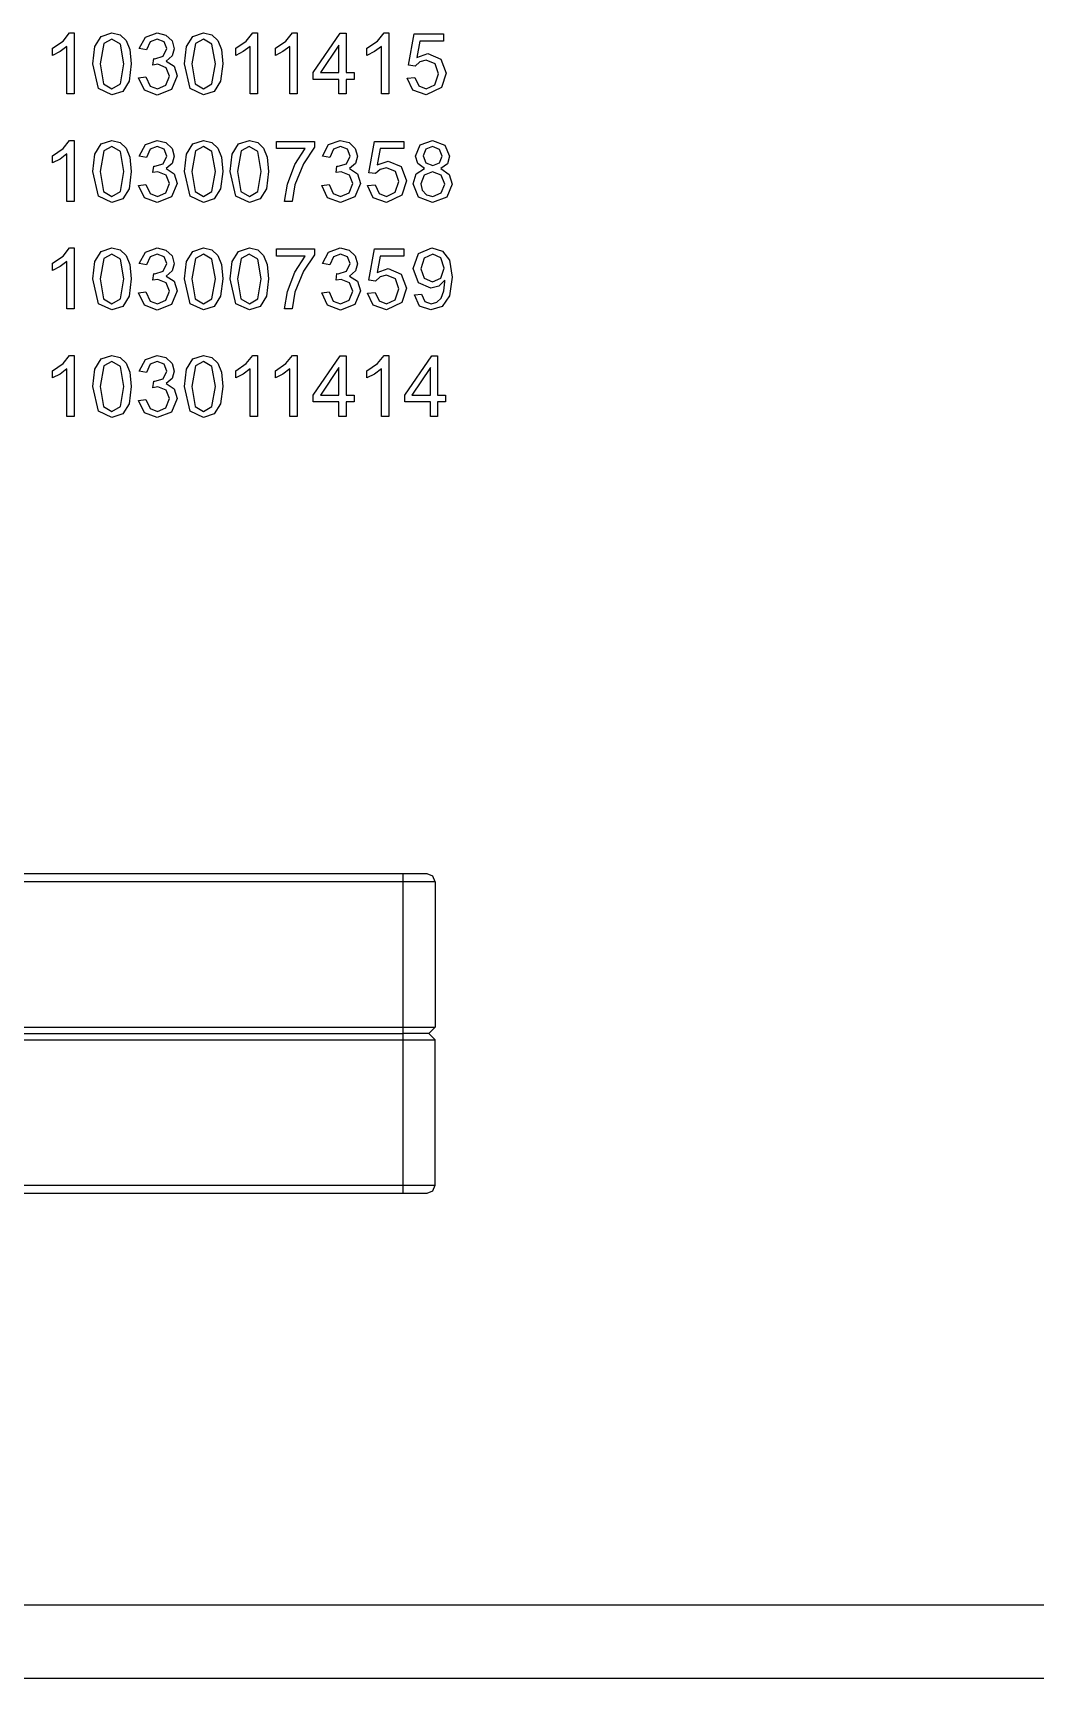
# Model space of a CAD drawing. Extents: x 22 to 299, y 7 to 289.
# Drawn here: x 53.8 to 87.2, y 13 to 67.7 of the extents above; entities that cross this region are included whole.
import ezdxf

# ---------------------------------------------------------------- set-up
doc = ezdxf.new("R2010")
doc.units = 0

msp = doc.modelspace()

# ---------------------------------------------------------------- linework, layer by layer
at = {"layer": '1'}
msp.add_line((21.999879, 15.430113), (201.999757, 15.430113), dxfattribs=at)
at = {"layer": 'Layer 1'}
for p, q in [((54.497983, 67.180352), (54.85087, 67.417375)), ((54.85087, 67.417375), (55.064741, 67.68747)), ((55.064741, 67.68747), (55.219798, 67.68747)), ((55.219798, 67.68747), (55.219798, 65.659)), ((55.906441, 67.23134), (56.118976, 67.568959)), ((56.207197, 67.337449), (56.082885, 66.65532)), ((56.118976, 67.568959), (56.474536, 67.68747)), ((56.471863, 67.482142), (56.207197, 67.337449)), ((56.752569, 67.318156), (56.471863, 67.482142)), ((56.474536, 67.68747), (56.751232, 67.621324)), ((56.751232, 67.621324), (56.947726, 67.432533)), ((56.866188, 66.65532), (56.752569, 67.318156)), ((56.947726, 67.432533), (57.069365, 67.132121)), ((57.383071, 67.163815), (57.583575, 67.549665)), ((57.583575, 67.549665), (57.972553, 67.687469)), ((57.743978, 67.392569), (57.623675, 67.119718)), ((57.977899, 67.48352), (57.743978, 67.392569)), ((57.972553, 67.687469), (58.267962, 67.615811)), ((58.209147, 67.393947), (57.977899, 67.48352)), ((58.298706, 67.167949), (58.209147, 67.393947)), ((58.267962, 67.615811), (58.473813, 67.422886)), ((58.473813, 67.422886), (58.545994, 67.162437)), ((58.950596, 67.23134), (59.163131, 67.568959)), ((59.251353, 67.337449), (59.12704, 66.65532)), ((59.163131, 67.568959), (59.518691, 67.68747)), ((59.516018, 67.482142), (59.251353, 67.337449)), ((59.796724, 67.318156), (59.516018, 67.482142)), ((59.518691, 67.68747), (59.795387, 67.621324)), ((59.795387, 67.621324), (59.991881, 67.432533)), ((59.910343, 66.65532), (59.796724, 67.318156)), ((59.991881, 67.432533), (60.11352, 67.132121)), ((60.586293, 67.180352), (60.93918, 67.417375)), ((60.93918, 67.417375), (61.153051, 67.68747)), ((61.153051, 67.68747), (61.308108, 67.68747)), ((61.308108, 67.68747), (61.308108, 65.659)), ((61.905518, 67.180352), (62.258405, 67.417375)), ((62.258405, 67.417375), (62.472276, 67.68747)), ((62.472276, 67.68747), (62.627333, 67.68747)), ((62.627333, 67.68747), (62.627333, 65.659)), ((63.164267, 66.370067), (64.058515, 67.679202)), ((64.014404, 67.280949), (63.400861, 66.370067)), ((64.014404, 66.370067), (64.014404, 67.280949)), ((64.058515, 67.679202), (64.255009, 67.679202)), ((64.255009, 67.679202), (64.255009, 66.370067)), ((64.949673, 67.180352), (65.30256, 67.417375)), ((65.30256, 67.417375), (65.516431, 67.68747)), ((65.516431, 67.68747), (65.671488, 67.68747)), ((65.671488, 67.68747), (65.671488, 65.659)), ((66.330061, 66.613979), (66.519872, 67.651641)), ((66.519872, 67.651641), (67.494321, 67.651641)), ((66.712356, 67.414618), (66.606757, 66.871672)), ((67.494321, 67.414618), (66.712356, 67.414618)), ((67.494321, 67.651641), (67.494321, 67.414618)), ((54.497983, 66.940574), (54.497983, 67.180352)), ((54.750618, 67.068731), (54.497983, 66.940574)), ((54.979193, 67.239608), (54.750618, 67.068731)), ((54.979193, 65.659), (54.979193, 67.239608)), ((55.835597, 66.65532), (55.906441, 67.23134)), ((57.069365, 67.132121), (57.113476, 66.65532)), ((57.623675, 67.119718), (57.383071, 67.163815)), ((57.833537, 66.615357), (57.86027, 66.833087)), ((57.86027, 66.833087), (57.899035, 66.83033)), ((57.899035, 66.83033), (58.17573, 66.913013)), ((58.17573, 66.913013), (58.298706, 67.167949)), ((58.477823, 66.924037), (58.275982, 66.75316)), ((58.275982, 66.75316), (58.545994, 66.580906)), ((58.545994, 67.162437), (58.477823, 66.924037)), ((58.879751, 66.65532), (58.950596, 67.23134)), ((60.11352, 67.132121), (60.157631, 66.65532)), ((60.586293, 66.940574), (60.586293, 67.180352)), ((60.838928, 67.068731), (60.586293, 66.940574)), ((61.067503, 67.239608), (60.838928, 67.068731)), ((61.067503, 65.659), (61.067503, 67.239608)), ((61.905518, 66.940574), (61.905518, 67.180352)), ((62.158153, 67.068731), (61.905518, 66.940574)), ((62.386728, 67.239608), (62.158153, 67.068731)), ((62.386728, 65.659), (62.386728, 67.239608)), ((64.949673, 66.940574), (64.949673, 67.180352)), ((65.202308, 67.068731), (64.949673, 66.940574)), ((65.430883, 67.239608), (65.202308, 67.068731)), ((65.430883, 65.659), (65.430883, 67.239608)), ((66.702998, 66.724222), (66.555962, 66.583663)), ((66.606757, 66.871672), (66.977021, 66.998451)), ((66.912859, 66.779344), (66.702998, 66.724222)), ((67.214952, 66.656698), (66.912859, 66.779344)), ((66.977021, 66.998451), (67.41011, 66.815173)), ((67.41011, 66.815173), (67.586553, 66.343884)), ((56.029417, 65.834011), (55.835597, 66.65532)), ((55.835597, 66.65532), (55.835597, 66.65532)), ((56.082885, 66.65532), (56.195167, 65.992485)), ((56.082885, 66.65532), (56.082885, 66.65532)), ((56.752569, 65.993863), (56.866188, 66.65532)), ((57.113476, 66.65532), (57.042631, 66.080679)), ((57.35901, 66.192299), (57.359011, 66.1923)), ((57.552831, 65.781644), (57.35901, 66.192299)), ((57.359011, 66.1923), (57.599616, 66.225373)), ((57.599616, 66.225373), (57.739969, 65.920827)), ((58.003297, 66.642918), (57.833537, 66.615357)), ((58.278656, 66.531297), (58.003297, 66.642918)), ((58.269299, 65.949766), (58.386928, 66.250178)), ((58.386928, 66.250178), (58.278656, 66.531297)), ((58.642236, 66.255689), (58.455099, 65.806449)), ((58.545994, 66.580906), (58.642236, 66.255689)), ((59.073572, 65.834011), (58.879751, 66.65532)), ((58.879751, 66.65532), (58.879751, 66.65532)), ((59.12704, 66.65532), (59.239322, 65.992485)), ((59.12704, 66.65532), (59.12704, 66.65532)), ((59.796724, 65.993863), (59.910343, 66.65532)), ((60.157631, 66.65532), (60.086786, 66.080679)), ((63.164267, 66.142691), (63.164267, 66.370067)), ((63.400861, 66.370067), (64.014404, 66.370067)), ((64.255009, 66.370067), (64.519675, 66.370067)), ((64.519675, 66.370067), (64.519675, 66.142691)), ((66.287287, 66.188166), (66.539922, 66.210215)), ((66.479771, 65.778889), (66.287287, 66.188166)), ((66.287287, 66.188166), (66.287287, 66.188166)), ((66.555962, 66.583663), (66.330061, 66.613979)), ((66.539922, 66.210215), (66.669581, 65.923583)), ((67.210942, 65.963546), (67.331245, 66.321836)), ((67.331245, 66.321836), (67.214952, 66.656698)), ((67.586553, 66.343884), (67.431497, 65.869839)), ((55.219798, 65.659), (54.979193, 65.659)), ((56.474536, 65.624549), (56.029417, 65.834011)), ((56.195167, 65.992485), (56.474536, 65.828499)), ((56.474536, 65.828499), (56.752569, 65.993863)), ((56.830097, 65.74306), (56.474536, 65.624549)), ((57.042631, 66.080679), (56.830097, 65.74306)), ((57.981909, 65.62317), (57.552831, 65.781644)), ((57.739969, 65.920827), (57.983247, 65.828498)), ((58.455099, 65.806449), (57.981909, 65.62317)), ((57.983247, 65.828498), (58.269299, 65.949766)), ((59.518691, 65.624549), (59.073572, 65.834011)), ((59.239322, 65.992485), (59.518691, 65.828499)), ((59.518691, 65.828499), (59.796724, 65.993863)), ((59.874252, 65.74306), (59.518691, 65.624549)), ((60.086786, 66.080679), (59.874252, 65.74306)), ((61.308108, 65.659), (61.067503, 65.659)), ((62.627333, 65.659), (62.386728, 65.659)), ((64.014404, 66.142691), (63.164267, 66.142691)), ((64.014404, 65.659), (64.014404, 66.142691)), ((64.255009, 65.659), (64.014404, 65.659)), ((64.519675, 66.142691), (64.255009, 66.142691)), ((64.255009, 66.142691), (64.255009, 65.659)), ((65.671488, 65.659), (65.430883, 65.659)), ((66.91687, 65.624549), (66.479771, 65.778889)), ((66.669581, 65.923583), (66.91687, 65.828499)), ((66.91687, 65.828499), (67.210942, 65.963546)), ((67.431497, 65.869839), (66.91687, 65.624549)), ((54.85087, 63.843675), (55.064741, 64.11377)), ((55.064741, 64.11377), (55.219798, 64.11377)), ((55.219798, 64.11377), (55.219798, 62.0853)), ((55.906441, 63.65764), (56.118976, 63.995259)), ((56.118976, 63.995259), (56.474536, 64.11377)), ((56.474536, 64.11377), (56.751232, 64.047624)), ((56.751232, 64.047624), (56.947726, 63.858833)), ((57.583575, 63.975965), (57.972553, 64.113769)), ((57.972553, 64.113769), (58.267962, 64.042111)), ((58.267962, 64.042111), (58.473813, 63.849186)), ((58.950596, 63.65764), (59.163131, 63.995259)), ((59.163131, 63.995259), (59.518691, 64.11377)), ((59.518691, 64.11377), (59.795387, 64.047624)), ((59.795387, 64.047624), (59.991881, 63.858833)), ((60.472674, 63.65764), (60.685208, 63.995259)), ((60.685208, 63.995259), (61.040769, 64.11377)), ((61.040769, 64.11377), (61.317465, 64.047624)), ((61.317465, 64.047624), (61.513959, 63.858833)), ((61.939947, 63.840919), (61.939947, 64.079319)), ((61.939947, 64.079319), (63.20847, 64.079319)), ((63.20847, 64.079319), (63.20847, 63.886394)), ((63.671885, 63.975965), (64.060863, 64.113769)), ((64.060863, 64.113769), (64.356273, 64.042111)), ((64.356273, 64.042111), (64.562123, 63.849186)), ((65.010836, 63.040279), (65.200646, 64.077941)), ((65.200646, 64.077941), (66.175096, 64.077941)), ((66.175096, 64.077941), (66.175096, 63.840918)), ((66.720051, 63.963564), (67.129079, 64.11377)), ((67.129079, 64.11377), (67.542117, 63.95943)), ((54.497983, 63.606652), (54.85087, 63.843675)), ((54.497983, 63.366874), (54.497983, 63.606652)), ((54.750618, 63.495031), (54.497983, 63.366874)), ((54.979193, 63.665908), (54.750618, 63.495031)), ((54.979193, 62.0853), (54.979193, 63.665908)), ((55.835597, 63.08162), (55.906441, 63.65764)), ((56.207197, 63.763749), (56.082885, 63.08162)), ((56.471863, 63.908442), (56.207197, 63.763749)), ((56.752569, 63.744456), (56.471863, 63.908442)), ((56.866188, 63.08162), (56.752569, 63.744456)), ((56.947726, 63.858833), (57.069365, 63.558421)), ((57.069365, 63.558421), (57.113476, 63.08162)), ((57.383071, 63.590115), (57.583575, 63.975965)), ((57.623675, 63.546018), (57.383071, 63.590115)), ((57.743978, 63.818869), (57.623675, 63.546018)), ((57.977899, 63.90982), (57.743978, 63.818869)), ((58.209147, 63.820247), (57.977899, 63.90982)), ((58.17573, 63.339313), (58.298706, 63.594249)), ((58.298706, 63.594249), (58.209147, 63.820247)), ((58.473813, 63.849186), (58.545994, 63.588737)), ((58.545994, 63.588737), (58.477823, 63.350337)), ((58.879751, 63.08162), (58.950596, 63.65764)), ((59.251353, 63.763749), (59.12704, 63.08162)), ((59.516018, 63.908442), (59.251353, 63.763749)), ((59.796724, 63.744456), (59.516018, 63.908442)), ((59.910343, 63.08162), (59.796724, 63.744456)), ((59.991881, 63.858833), (60.11352, 63.558421)), ((60.11352, 63.558421), (60.157631, 63.08162)), ((60.401829, 63.08162), (60.472674, 63.65764)), ((60.77343, 63.763749), (60.649118, 63.08162)), ((61.038096, 63.908442), (60.77343, 63.763749)), ((61.318801, 63.744456), (61.038096, 63.908442)), ((61.43242, 63.08162), (61.318801, 63.744456)), ((61.513959, 63.858833), (61.635598, 63.558421)), ((61.635598, 63.558421), (61.679709, 63.08162)), ((62.899693, 63.840919), (61.939947, 63.840919)), ((62.553489, 63.311753), (62.899693, 63.840919)), ((63.20847, 63.886394), (62.836869, 63.340691)), ((63.471381, 63.590115), (63.671885, 63.975965)), ((63.711986, 63.546018), (63.471381, 63.590115)), ((63.832288, 63.818869), (63.711986, 63.546018)), ((64.06621, 63.90982), (63.832288, 63.818869)), ((64.297458, 63.820247), (64.06621, 63.90982)), ((64.26404, 63.339313), (64.387016, 63.594249)), ((64.387016, 63.594249), (64.297458, 63.820247)), ((64.562123, 63.849186), (64.634305, 63.588737)), ((64.634305, 63.588737), (64.566133, 63.350337)), ((65.39313, 63.840918), (65.287532, 63.297972)), ((66.175096, 63.840918), (65.39313, 63.840918)), ((66.566331, 63.592872), (66.720051, 63.963564)), ((66.638512, 63.342069), (66.566331, 63.592872)), ((66.903178, 63.81887), (66.812282, 63.60114)), ((66.812282, 63.60114), (66.901841, 63.366874)), ((66.812282, 63.60114), (66.812282, 63.60114)), ((67.131752, 63.90982), (66.903178, 63.81887)), ((67.35899, 63.816114), (67.131752, 63.90982)), ((67.451222, 63.58736), (67.35899, 63.816114)), ((67.361664, 63.365496), (67.451222, 63.58736)), ((67.542117, 63.95943), (67.69851, 63.585982)), ((67.69851, 63.585982), (67.626329, 63.340691)), ((56.029417, 62.260311), (55.835597, 63.08162)), ((55.835597, 63.08162), (55.835597, 63.08162)), ((56.082885, 63.08162), (56.195167, 62.418785)), ((56.082885, 63.08162), (56.082885, 63.08162)), ((56.752569, 62.420163), (56.866188, 63.08162)), ((57.113476, 63.08162), (57.042631, 62.506979)), ((57.833537, 63.041657), (57.86027, 63.259387)), ((58.003297, 63.069218), (57.833537, 63.041657)), ((57.86027, 63.259387), (57.899035, 63.25663)), ((57.899035, 63.25663), (58.17573, 63.339313)), ((58.278656, 62.957597), (58.003297, 63.069218)), ((58.477823, 63.350337), (58.275982, 63.17946)), ((58.275982, 63.17946), (58.545994, 63.007206)), ((58.386928, 62.676478), (58.278656, 62.957597)), ((58.545994, 63.007206), (58.642236, 62.681989)), ((59.073572, 62.260311), (58.879751, 63.08162)), ((58.879751, 63.08162), (58.879751, 63.08162)), ((59.12704, 63.08162), (59.239322, 62.418785)), ((59.12704, 63.08162), (59.12704, 63.08162)), ((59.796724, 62.420163), (59.910343, 63.08162)), ((60.157631, 63.08162), (60.086786, 62.506979)), ((60.59565, 62.260311), (60.401829, 63.08162)), ((60.401829, 63.08162), (60.401829, 63.08162)), ((60.649118, 63.08162), (60.7614, 62.418785)), ((60.649118, 63.08162), (60.649118, 63.08162)), ((61.318801, 62.420163), (61.43242, 63.08162)), ((61.679709, 63.08162), (61.608864, 62.506979)), ((62.304864, 62.661319), (62.553489, 63.311753)), ((62.836869, 63.340691), (62.553489, 62.640649)), ((63.921847, 63.041657), (63.948581, 63.259387)), ((64.091607, 63.069218), (63.921847, 63.041657)), ((63.948581, 63.259387), (63.987345, 63.25663)), ((63.987345, 63.25663), (64.26404, 63.339313)), ((64.366966, 62.957597), (64.091607, 63.069218)), ((64.566133, 63.350337), (64.364293, 63.17946)), ((64.364293, 63.17946), (64.634305, 63.007206)), ((64.475239, 62.676478), (64.366966, 62.957597)), ((64.634305, 63.007206), (64.730547, 62.681989)), ((65.236737, 63.009963), (65.010836, 63.040279)), ((65.383773, 63.150522), (65.236737, 63.009963)), ((65.287532, 63.297972), (65.657796, 63.424751)), ((65.593634, 63.205644), (65.383773, 63.150522)), ((65.895727, 63.082998), (65.593634, 63.205644)), ((65.657796, 63.424751), (66.090884, 63.241473)), ((66.01202, 62.748136), (65.895727, 63.082998)), ((66.090884, 63.241473), (66.267328, 62.770184)), ((66.487466, 62.669588), (66.583708, 62.998938)), ((66.583708, 62.998938), (66.860403, 63.180839)), ((66.860403, 63.180839), (66.638512, 63.342069)), ((66.8457, 62.957597), (66.734754, 62.668209)), ((67.127742, 63.073352), (66.8457, 62.957597)), ((66.860403, 63.180839), (66.860403, 63.180839)), ((66.901841, 63.366874), (67.134426, 63.275924)), ((67.416468, 62.956219), (67.127742, 63.073352)), ((67.134426, 63.275924), (67.361664, 63.365496)), ((67.626329, 63.340691), (67.409785, 63.180839)), ((67.409785, 63.180839), (67.683807, 62.985158)), ((67.532761, 62.659941), (67.416468, 62.956219)), ((67.683807, 62.985158), (67.778712, 62.662697)), ((56.195167, 62.418785), (56.474536, 62.254799)), ((56.474536, 62.254799), (56.752569, 62.420163)), ((57.042631, 62.506979), (56.830097, 62.16936)), ((57.35901, 62.618599), (57.359011, 62.6186)), ((57.552831, 62.207944), (57.35901, 62.618599)), ((57.359011, 62.6186), (57.599616, 62.651673)), ((57.599616, 62.651673), (57.739969, 62.347127)), ((57.739969, 62.347127), (57.983247, 62.254798)), ((57.983247, 62.254798), (58.269299, 62.376066)), ((58.269299, 62.376066), (58.386928, 62.676478)), ((58.642236, 62.681989), (58.455099, 62.232749)), ((59.239322, 62.418785), (59.518691, 62.254799)), ((59.518691, 62.254799), (59.796724, 62.420163)), ((60.086786, 62.506979), (59.874252, 62.16936)), ((60.7614, 62.418785), (61.040769, 62.254799)), ((61.040769, 62.254799), (61.318801, 62.420163)), ((61.608864, 62.506979), (61.39633, 62.16936)), ((62.213969, 62.0853), (62.304864, 62.661319)), ((62.553489, 62.640649), (62.461258, 62.0853)), ((63.44732, 62.618599), (63.447321, 62.6186)), ((63.641141, 62.207944), (63.44732, 62.618599)), ((63.447321, 62.6186), (63.687926, 62.651673)), ((63.687926, 62.651673), (63.828279, 62.347127)), ((63.828279, 62.347127), (64.071557, 62.254798)), ((64.071557, 62.254798), (64.35761, 62.376066)), ((64.35761, 62.376066), (64.475239, 62.676478)), ((64.730547, 62.681989), (64.543409, 62.232749)), ((64.968062, 62.614466), (65.220697, 62.636515)), ((65.160546, 62.205189), (64.968062, 62.614466)), ((64.968062, 62.614466), (64.968062, 62.614466)), ((65.220697, 62.636515), (65.350356, 62.349883)), ((65.350356, 62.349883), (65.597644, 62.254799)), ((65.597644, 62.254799), (65.891717, 62.389846)), ((65.891717, 62.389846), (66.01202, 62.748136)), ((66.267328, 62.770184), (66.112272, 62.296139)), ((66.665246, 62.227238), (66.487466, 62.669588)), ((66.734754, 62.668209), (66.782875, 62.462882)), ((66.734754, 62.668209), (66.734754, 62.668209)), ((66.782875, 62.462882), (66.928575, 62.308542)), ((67.135762, 62.254799), (67.420478, 62.369176)), ((67.420478, 62.369176), (67.532761, 62.659941)), ((67.778712, 62.662697), (67.600932, 62.227238)), ((55.219798, 62.0853), (54.979193, 62.0853)), ((56.474536, 62.050849), (56.029417, 62.260311)), ((56.830097, 62.16936), (56.474536, 62.050849)), ((57.981909, 62.04947), (57.552831, 62.207944)), ((58.455099, 62.232749), (57.981909, 62.04947)), ((59.518691, 62.050849), (59.073572, 62.260311)), ((59.874252, 62.16936), (59.518691, 62.050849)), ((61.040769, 62.050849), (60.59565, 62.260311)), ((61.39633, 62.16936), (61.040769, 62.050849)), ((62.461258, 62.0853), (62.213969, 62.0853)), ((64.07022, 62.04947), (63.641141, 62.207944)), ((64.543409, 62.232749), (64.07022, 62.04947)), ((65.597644, 62.050849), (65.160546, 62.205189)), ((66.112272, 62.296139), (65.597644, 62.050849)), ((67.133089, 62.050849), (66.665246, 62.227238)), ((66.928575, 62.308542), (67.135762, 62.254799)), ((67.600932, 62.227238), (67.133089, 62.050849)), ((54.497983, 60.033152), (54.85087, 60.270175)), ((54.85087, 60.270175), (55.064741, 60.54027)), ((55.064741, 60.54027), (55.219798, 60.54027)), ((55.219798, 60.54027), (55.219798, 58.5118)), ((55.906441, 60.08414), (56.118976, 60.421759)), ((56.207197, 60.190249), (56.082885, 59.50812)), ((56.118976, 60.421759), (56.474536, 60.54027)), ((56.471863, 60.334942), (56.207197, 60.190249)), ((56.752569, 60.170956), (56.471863, 60.334942)), ((56.474536, 60.54027), (56.751232, 60.474124)), ((56.751232, 60.474124), (56.947726, 60.285333)), ((56.866188, 59.50812), (56.752569, 60.170956)), ((56.947726, 60.285333), (57.069365, 59.984921)), ((57.383071, 60.016615), (57.583575, 60.402465)), ((57.583575, 60.402465), (57.972553, 60.540269)), ((57.743978, 60.245369), (57.623675, 59.972518)), ((57.977899, 60.33632), (57.743978, 60.245369)), ((57.972553, 60.540269), (58.267962, 60.468611)), ((58.209147, 60.246747), (57.977899, 60.33632)), ((58.298706, 60.020749), (58.209147, 60.246747)), ((58.267962, 60.468611), (58.473813, 60.275686)), ((58.473813, 60.275686), (58.545994, 60.015237)), ((58.950596, 60.08414), (59.163131, 60.421759)), ((59.251353, 60.190249), (59.12704, 59.50812)), ((59.163131, 60.421759), (59.518691, 60.54027)), ((59.516018, 60.334942), (59.251353, 60.190249)), ((59.796724, 60.170956), (59.516018, 60.334942)), ((59.518691, 60.54027), (59.795387, 60.474124)), ((59.795387, 60.474124), (59.991881, 60.285333)), ((59.910343, 59.50812), (59.796724, 60.170956)), ((59.991881, 60.285333), (60.11352, 59.984921)), ((60.472674, 60.08414), (60.685208, 60.421759)), ((60.77343, 60.190249), (60.649118, 59.50812)), ((60.685208, 60.421759), (61.040769, 60.54027)), ((61.038096, 60.334942), (60.77343, 60.190249)), ((61.318801, 60.170956), (61.038096, 60.334942)), ((61.040769, 60.54027), (61.317465, 60.474124)), ((61.317465, 60.474124), (61.513959, 60.285333)), ((61.43242, 59.50812), (61.318801, 60.170956)), ((61.513959, 60.285333), (61.635598, 59.984921)), ((61.939947, 60.267419), (61.939947, 60.505819)), ((61.939947, 60.505819), (63.20847, 60.505819)), ((62.899693, 60.267419), (61.939947, 60.267419)), ((62.553489, 59.738253), (62.899693, 60.267419)), ((63.20847, 60.312894), (62.836869, 59.767191)), ((63.20847, 60.505819), (63.20847, 60.312894)), ((63.471381, 60.016615), (63.671885, 60.402465)), ((63.671885, 60.402465), (64.060863, 60.540269)), ((63.832288, 60.245369), (63.711986, 59.972518)), ((64.06621, 60.33632), (63.832288, 60.245369)), ((64.060863, 60.540269), (64.356273, 60.468611)), ((64.297458, 60.246747), (64.06621, 60.33632)), ((64.387016, 60.020749), (64.297458, 60.246747)), ((64.356273, 60.468611), (64.562123, 60.275686)), ((64.562123, 60.275686), (64.634305, 60.015237)), ((65.010836, 59.466779), (65.200646, 60.504441)), ((65.200646, 60.504441), (66.175096, 60.504441)), ((65.39313, 60.267418), (65.287532, 59.724472)), ((66.175096, 60.267418), (65.39313, 60.267418)), ((66.175096, 60.504441), (66.175096, 60.267418)), ((66.490135, 59.858142), (66.665242, 60.352857)), ((66.665242, 60.352857), (67.106351, 60.54027)), ((66.856393, 60.199895), (66.737427, 59.849874)), ((67.135762, 60.334942), (66.856393, 60.199895)), ((67.106351, 60.54027), (67.455228, 60.434161)), ((67.400428, 60.209541), (67.135762, 60.334942)), ((67.511374, 59.870544), (67.400428, 60.209541)), ((67.455228, 60.434161), (67.695833, 60.130993)), ((54.497983, 59.793374), (54.497983, 60.033152)), ((54.750618, 59.921531), (54.497983, 59.793374)), ((54.979193, 60.092408), (54.750618, 59.921531)), ((54.979193, 58.5118), (54.979193, 60.092408)), ((55.835597, 59.50812), (55.906441, 60.08414)), ((57.069365, 59.984921), (57.113476, 59.50812)), ((57.623675, 59.972518), (57.383071, 60.016615)), ((57.833537, 59.468157), (57.86027, 59.685887)), ((57.86027, 59.685887), (57.899035, 59.68313)), ((57.899035, 59.68313), (58.17573, 59.765813)), ((58.17573, 59.765813), (58.298706, 60.020749)), ((58.477823, 59.776837), (58.275982, 59.60596)), ((58.545994, 60.015237), (58.477823, 59.776837)), ((58.879751, 59.50812), (58.950596, 60.08414)), ((60.11352, 59.984921), (60.157631, 59.50812)), ((60.401829, 59.50812), (60.472674, 60.08414)), ((61.635598, 59.984921), (61.679709, 59.50812)), ((62.304864, 59.087819), (62.553489, 59.738253)), ((62.836869, 59.767191), (62.553489, 59.067149)), ((63.711986, 59.972518), (63.471381, 60.016615)), ((63.921847, 59.468157), (63.948581, 59.685887)), ((63.948581, 59.685887), (63.987345, 59.68313)), ((63.987345, 59.68313), (64.26404, 59.765813)), ((64.26404, 59.765813), (64.387016, 60.020749)), ((64.566133, 59.776837), (64.364293, 59.60596)), ((64.634305, 60.015237), (64.566133, 59.776837)), ((65.287532, 59.724472), (65.657796, 59.851251)), ((65.593634, 59.632144), (65.383773, 59.577022)), ((65.895727, 59.509498), (65.593634, 59.632144)), ((65.657796, 59.851251), (66.090884, 59.667973)), ((66.090884, 59.667973), (66.267328, 59.196684)), ((66.658559, 59.378585), (66.490135, 59.858142)), ((66.737427, 59.849874), (66.84971, 59.535681)), ((67.403101, 59.535681), (67.511374, 59.870544)), ((67.511374, 59.870544), (67.511374, 59.870544)), ((67.695833, 60.130993), (67.778708, 59.563242)), ((56.029417, 58.686811), (55.835597, 59.50812)), ((55.835597, 59.50812), (55.835597, 59.50812)), ((56.082885, 59.50812), (56.195167, 58.845285)), ((56.082885, 59.50812), (56.082885, 59.50812)), ((56.752569, 58.846663), (56.866188, 59.50812)), ((57.113476, 59.50812), (57.042631, 58.933479)), ((57.359011, 59.0451), (57.599616, 59.078173)), ((57.599616, 59.078173), (57.739969, 58.773627)), ((58.003297, 59.495718), (57.833537, 59.468157)), ((58.278656, 59.384097), (58.003297, 59.495718)), ((58.269299, 58.802566), (58.386928, 59.102978)), ((58.275982, 59.60596), (58.545994, 59.433706)), ((58.386928, 59.102978), (58.278656, 59.384097)), ((58.642236, 59.108489), (58.455099, 58.659249)), ((58.545994, 59.433706), (58.642236, 59.108489)), ((59.073572, 58.686811), (58.879751, 59.50812)), ((58.879751, 59.50812), (58.879751, 59.50812)), ((59.12704, 59.50812), (59.239322, 58.845285)), ((59.12704, 59.50812), (59.12704, 59.50812)), ((59.796724, 58.846663), (59.910343, 59.50812)), ((60.157631, 59.50812), (60.086786, 58.933479)), ((60.59565, 58.686811), (60.401829, 59.50812)), ((60.401829, 59.50812), (60.401829, 59.50812)), ((60.649118, 59.50812), (60.7614, 58.845285)), ((60.649118, 59.50812), (60.649118, 59.50812)), ((61.318801, 58.846663), (61.43242, 59.50812)), ((61.679709, 59.50812), (61.608864, 58.933479)), ((62.213969, 58.5118), (62.304864, 59.087819)), ((62.553489, 59.067149), (62.461258, 58.5118)), ((63.447321, 59.0451), (63.687926, 59.078173)), ((63.687926, 59.078173), (63.828279, 58.773627)), ((64.091607, 59.495718), (63.921847, 59.468157)), ((64.366966, 59.384097), (64.091607, 59.495718)), ((64.35761, 58.802566), (64.475239, 59.102978)), ((64.364293, 59.60596), (64.634305, 59.433706)), ((64.475239, 59.102978), (64.366966, 59.384097)), ((64.730547, 59.108489), (64.543409, 58.659249)), ((64.634305, 59.433706), (64.730547, 59.108489)), ((65.236737, 59.436463), (65.010836, 59.466779)), ((65.383773, 59.577022), (65.236737, 59.436463)), ((65.891717, 58.816346), (66.01202, 59.174636)), ((66.01202, 59.174636), (65.895727, 59.509498)), ((66.267328, 59.196684), (66.112272, 58.722639)), ((67.07026, 59.196684), (66.658559, 59.378585)), ((66.84971, 59.535681), (67.129079, 59.415792)), ((67.340273, 59.26972), (67.07026, 59.196684)), ((67.129079, 59.415792), (67.403101, 59.535681)), ((67.538103, 59.462645), (67.340273, 59.26972)), ((67.413795, 58.872846), (67.503353, 59.109868)), ((67.503353, 59.109868), (67.539444, 59.413036)), ((67.539444, 59.413036), (67.538103, 59.462645)), ((67.778708, 59.563242), (67.69717, 58.945882)), ((56.474536, 58.477349), (56.029417, 58.686811)), ((56.195167, 58.845285), (56.474536, 58.681299)), ((56.474536, 58.681299), (56.752569, 58.846663)), ((56.830097, 58.59586), (56.474536, 58.477349)), ((57.042631, 58.933479), (56.830097, 58.59586)), ((57.35901, 59.045099), (57.359011, 59.0451)), ((57.552831, 58.634444), (57.35901, 59.045099)), ((57.981909, 58.47597), (57.552831, 58.634444)), ((57.739969, 58.773627), (57.983247, 58.681298)), ((58.455099, 58.659249), (57.981909, 58.47597)), ((57.983247, 58.681298), (58.269299, 58.802566)), ((59.518691, 58.477349), (59.073572, 58.686811)), ((59.239322, 58.845285), (59.518691, 58.681299)), ((59.518691, 58.681299), (59.796724, 58.846663)), ((59.874252, 58.59586), (59.518691, 58.477349)), ((60.086786, 58.933479), (59.874252, 58.59586)), ((61.040769, 58.477349), (60.59565, 58.686811)), ((60.7614, 58.845285), (61.040769, 58.681299)), ((61.040769, 58.681299), (61.318801, 58.846663)), ((61.39633, 58.59586), (61.040769, 58.477349)), ((61.608864, 58.933479), (61.39633, 58.59586)), ((63.44732, 59.045099), (63.447321, 59.0451)), ((63.641141, 58.634444), (63.44732, 59.045099)), ((64.07022, 58.47597), (63.641141, 58.634444)), ((63.828279, 58.773627), (64.071557, 58.681298)), ((64.543409, 58.659249), (64.07022, 58.47597)), ((64.071557, 58.681298), (64.35761, 58.802566)), ((64.968062, 59.040966), (65.220697, 59.063015)), ((65.160546, 58.631689), (64.968062, 59.040966)), ((64.968062, 59.040966), (64.968062, 59.040966)), ((65.597644, 58.477349), (65.160546, 58.631689)), ((65.220697, 59.063015), (65.350356, 58.776383)), ((65.350356, 58.776383), (65.597644, 58.681299)), ((65.597644, 58.681299), (65.891717, 58.816346)), ((66.112272, 58.722639), (65.597644, 58.477349)), ((66.701333, 58.608263), (66.526226, 58.978954)), ((66.526226, 58.978954), (66.52623, 58.978954)), ((66.52623, 58.978954), (66.757478, 59.001003)), ((67.076944, 58.477349), (66.701333, 58.608263)), ((66.757478, 59.001003), (66.86976, 58.757091)), ((66.86976, 58.757091), (67.082295, 58.681299)), ((67.453892, 58.597238), (67.076944, 58.477349)), ((67.082295, 58.681299), (67.276115, 58.733664)), ((67.276115, 58.733664), (67.413795, 58.872846)), ((67.69717, 58.945882), (67.453892, 58.597238)), ((55.219798, 58.5118), (54.979193, 58.5118)), ((62.461258, 58.5118), (62.213969, 58.5118)), ((54.85087, 56.696475), (55.064741, 56.96657)), ((55.064741, 56.96657), (55.219798, 56.96657)), ((55.219798, 56.96657), (55.219798, 54.9381)), ((56.118976, 56.848059), (56.474536, 56.96657)), ((56.474536, 56.96657), (56.751232, 56.900424)), ((56.751232, 56.900424), (56.947726, 56.711633)), ((57.583575, 56.828765), (57.972553, 56.966569)), ((57.972553, 56.966569), (58.267962, 56.894911)), ((58.267962, 56.894911), (58.473813, 56.701986)), ((59.163131, 56.848059), (59.518691, 56.96657)), ((59.518691, 56.96657), (59.795387, 56.900424)), ((59.795387, 56.900424), (59.991881, 56.711633)), ((60.93918, 56.696475), (61.153051, 56.96657)), ((61.153051, 56.96657), (61.308108, 56.96657)), ((61.308108, 56.96657), (61.308108, 54.9381)), ((62.258405, 56.696475), (62.472276, 56.96657)), ((62.472276, 56.96657), (62.627333, 56.96657)), ((62.627333, 56.96657), (62.627333, 54.9381)), ((63.164267, 55.649167), (64.058515, 56.958302)), ((64.058515, 56.958302), (64.255009, 56.958302)), ((64.255009, 56.958302), (64.255009, 55.649167)), ((65.30256, 56.696475), (65.516431, 56.96657)), ((65.516431, 56.96657), (65.671488, 56.96657)), ((65.671488, 56.96657), (65.671488, 54.9381)), ((66.208422, 55.649167), (67.10267, 56.958302)), ((67.10267, 56.958302), (67.299164, 56.958302)), ((67.299164, 56.958302), (67.299164, 55.649167)), ((54.497983, 56.459452), (54.85087, 56.696475)), ((54.497983, 56.219674), (54.497983, 56.459452)), ((54.750618, 56.347831), (54.497983, 56.219674)), ((54.979193, 56.518708), (54.750618, 56.347831)), ((54.979193, 54.9381), (54.979193, 56.518708)), ((55.835597, 55.93442), (55.906441, 56.51044)), ((55.906441, 56.51044), (56.118976, 56.848059)), ((56.207197, 56.616549), (56.082885, 55.93442)), ((56.471863, 56.761242), (56.207197, 56.616549)), ((56.752569, 56.597256), (56.471863, 56.761242)), ((56.866188, 55.93442), (56.752569, 56.597256)), ((56.947726, 56.711633), (57.069365, 56.411221)), ((57.069365, 56.411221), (57.113476, 55.93442)), ((57.383071, 56.442915), (57.583575, 56.828765)), ((57.623675, 56.398818), (57.383071, 56.442915)), ((57.743978, 56.671669), (57.623675, 56.398818)), ((57.977899, 56.76262), (57.743978, 56.671669)), ((58.209147, 56.673047), (57.977899, 56.76262)), ((58.17573, 56.192113), (58.298706, 56.447049)), ((58.298706, 56.447049), (58.209147, 56.673047)), ((58.473813, 56.701986), (58.545994, 56.441537)), ((58.545994, 56.441537), (58.477823, 56.203137)), ((58.879751, 55.93442), (58.950596, 56.51044)), ((58.950596, 56.51044), (59.163131, 56.848059)), ((59.251353, 56.616549), (59.12704, 55.93442)), ((59.516018, 56.761242), (59.251353, 56.616549)), ((59.796724, 56.597256), (59.516018, 56.761242)), ((59.910343, 55.93442), (59.796724, 56.597256)), ((59.991881, 56.711633), (60.11352, 56.411221)), ((60.11352, 56.411221), (60.157631, 55.93442)), ((60.586293, 56.459452), (60.93918, 56.696475)), ((60.586293, 56.219674), (60.586293, 56.459452)), ((60.838928, 56.347831), (60.586293, 56.219674)), ((61.067503, 56.518708), (60.838928, 56.347831)), ((61.067503, 54.9381), (61.067503, 56.518708)), ((61.905518, 56.459452), (62.258405, 56.696475)), ((61.905518, 56.219674), (61.905518, 56.459452)), ((62.158153, 56.347831), (61.905518, 56.219674)), ((62.386728, 56.518708), (62.158153, 56.347831)), ((62.386728, 54.9381), (62.386728, 56.518708)), ((64.014404, 56.560049), (63.400861, 55.649167)), ((64.014404, 55.649167), (64.014404, 56.560049)), ((64.949673, 56.459452), (65.30256, 56.696475)), ((64.949673, 56.219674), (64.949673, 56.459452)), ((65.202308, 56.347831), (64.949673, 56.219674)), ((65.430883, 56.518708), (65.202308, 56.347831)), ((65.430883, 54.9381), (65.430883, 56.518708)), ((67.058559, 56.560049), (66.445017, 55.649167)), ((67.058559, 55.649167), (67.058559, 56.560049)), ((56.029417, 55.113111), (55.835597, 55.93442)), ((55.835597, 55.93442), (55.835597, 55.93442)), ((56.082885, 55.93442), (56.195167, 55.271585)), ((56.082885, 55.93442), (56.082885, 55.93442)), ((56.752569, 55.272963), (56.866188, 55.93442)), ((57.113476, 55.93442), (57.042631, 55.359779)), ((57.833537, 55.894457), (57.86027, 56.112187)), ((58.003297, 55.922018), (57.833537, 55.894457)), ((57.86027, 56.112187), (57.899035, 56.10943)), ((57.899035, 56.10943), (58.17573, 56.192113)), ((58.278656, 55.810397), (58.003297, 55.922018)), ((58.477823, 56.203137), (58.275982, 56.03226)), ((58.275982, 56.03226), (58.545994, 55.860006)), ((58.386928, 55.529278), (58.278656, 55.810397)), ((58.545994, 55.860006), (58.642236, 55.534789)), ((59.073572, 55.113111), (58.879751, 55.93442)), ((58.879751, 55.93442), (58.879751, 55.93442)), ((59.12704, 55.93442), (59.239322, 55.271585)), ((59.12704, 55.93442), (59.12704, 55.93442)), ((59.796724, 55.272963), (59.910343, 55.93442)), ((60.157631, 55.93442), (60.086786, 55.359779)), ((56.195167, 55.271585), (56.474536, 55.107599)), ((56.474536, 55.107599), (56.752569, 55.272963)), ((57.042631, 55.359779), (56.830097, 55.02216)), ((57.35901, 55.471399), (57.359011, 55.4714)), ((57.552831, 55.060744), (57.35901, 55.471399)), ((57.359011, 55.4714), (57.599616, 55.504473)), ((57.599616, 55.504473), (57.739969, 55.199927)), ((58.269299, 55.228866), (58.386928, 55.529278)), ((58.642236, 55.534789), (58.455099, 55.085549)), ((59.239322, 55.271585), (59.518691, 55.107599)), ((59.518691, 55.107599), (59.796724, 55.272963)), ((60.086786, 55.359779), (59.874252, 55.02216)), ((63.164267, 55.421791), (63.164267, 55.649167)), ((64.014404, 55.421791), (63.164267, 55.421791)), ((63.400861, 55.649167), (64.014404, 55.649167)), ((64.014404, 54.9381), (64.014404, 55.421791)), ((64.255009, 55.649167), (64.519675, 55.649167)), ((64.519675, 55.421791), (64.255009, 55.421791)), ((64.255009, 55.421791), (64.255009, 54.9381)), ((64.519675, 55.649167), (64.519675, 55.421791)), ((66.208422, 55.421791), (66.208422, 55.649167)), ((67.058559, 55.421791), (66.208422, 55.421791)), ((66.445017, 55.649167), (67.058559, 55.649167)), ((67.058559, 54.9381), (67.058559, 55.421791)), ((67.299164, 55.649167), (67.56383, 55.649167)), ((67.56383, 55.421791), (67.299164, 55.421791)), ((67.299164, 55.421791), (67.299164, 54.9381)), ((67.56383, 55.649167), (67.56383, 55.421791)), ((55.219798, 54.9381), (54.979193, 54.9381)), ((56.474536, 54.903649), (56.029417, 55.113111)), ((56.830097, 55.02216), (56.474536, 54.903649)), ((57.981909, 54.90227), (57.552831, 55.060744)), ((57.739969, 55.199927), (57.983247, 55.107598)), ((58.455099, 55.085549), (57.981909, 54.90227)), ((57.983247, 55.107598), (58.269299, 55.228866)), ((59.518691, 54.903649), (59.073572, 55.113111)), ((59.874252, 55.02216), (59.518691, 54.903649)), ((61.308108, 54.9381), (61.067503, 54.9381)), ((62.627333, 54.9381), (62.386728, 54.9381)), ((64.255009, 54.9381), (64.014404, 54.9381)), ((65.671488, 54.9381), (65.430883, 54.9381)), ((67.299164, 54.9381), (67.058559, 54.9381)), ((66.949012, 39.733766), (49.162348, 39.733766)), ((67.2143, 39.468125), (49.162348, 39.468125)), ((66.948678, 39.733525), (49.162367, 39.733525)), ((67.213966, 39.468237), (49.162367, 39.468237)), ((66.948838, 39.733551), (49.162527, 39.733551)), ((67.214126, 39.46791), (49.162527, 39.46791)), ((66.152107, 34.636603), (66.152107, 39.733525)), ((66.152441, 34.636491), (66.152441, 39.733766)), ((66.15262, 34.636629), (66.15262, 39.733551)), ((67.136355, 39.655782), (66.948678, 39.733525)), ((67.136515, 39.655764), (66.948838, 39.733551)), ((67.136557, 39.655979), (66.949012, 39.733766)), ((67.213966, 39.468237), (67.136355, 39.655782)), ((67.214126, 39.46791), (67.136515, 39.655764)), ((67.2143, 39.468125), (67.136557, 39.655979)), ((67.213966, 39.468237), (67.213966, 34.636603)), ((67.214126, 39.46791), (67.214126, 34.636629)), ((67.2143, 39.468125), (67.2143, 34.636491)), ((47.622496, 34.636603), (67.213966, 34.636603)), ((47.622829, 34.636491), (67.2143, 34.636491)), ((47.622829, 34.636491), (67.2143, 34.636491)), ((66.152107, 34.211859), (66.152107, 34.636603)), ((66.152441, 34.212101), (66.152441, 34.636491)), ((66.152441, 34.212101), (66.152441, 34.636491)), ((67.213966, 34.636603), (67.001594, 34.424231)), ((67.2143, 34.636491), (67.001928, 34.42412)), ((67.2143, 34.636491), (67.001928, 34.42412)), ((47.888118, 34.42412), (66.152441, 34.42412)), ((47.888137, 34.424231), (66.152107, 34.424231)), ((47.888297, 34.424257), (66.15262, 34.424257)), ((48.10049, 34.212101), (67.2143, 34.212101)), ((48.10049, 34.212101), (67.2143, 34.212101)), ((48.100508, 34.211859), (67.213966, 34.211859)), ((67.001594, 34.424231), (66.152107, 34.424231)), ((66.152107, 29.114937), (66.152107, 34.211859)), ((67.001928, 34.42412), (66.152441, 34.42412)), ((67.001928, 34.42412), (66.152441, 34.42412)), ((66.152441, 29.114826), (66.152441, 34.212101)), ((66.15262, 29.114964), (66.15262, 34.211886)), ((67.213966, 34.211859), (67.001594, 34.424231)), ((67.2143, 34.212101), (67.001928, 34.42412)), ((67.2143, 34.212101), (67.001928, 34.42412)), ((67.213966, 29.380225), (67.213966, 34.211859)), ((67.214126, 29.380252), (67.214126, 34.211886)), ((67.2143, 29.380467), (67.2143, 34.212101)), ((49.162348, 29.380467), (67.2143, 29.380467)), ((49.162348, 29.114826), (66.949012, 29.114826)), ((49.162367, 29.380225), (67.213966, 29.380225)), ((49.162367, 29.114937), (66.948678, 29.114937)), ((49.162527, 29.380252), (67.214126, 29.380252)), ((49.162527, 29.114964), (66.948838, 29.114964)), ((66.948678, 29.114937), (67.136355, 29.19268)), ((66.948838, 29.114964), (67.136515, 29.192707)), ((66.949012, 29.114826), (67.136557, 29.192613)), ((67.136355, 29.19268), (67.213966, 29.380225)), ((67.136515, 29.192707), (67.214126, 29.380252)), ((67.136557, 29.192613), (67.2143, 29.380467)), ((22, 12.999), (201.999878, 12.999))]:
    msp.add_line(p, q, dxfattribs=at)

doc.saveas('drawing.dxf')
